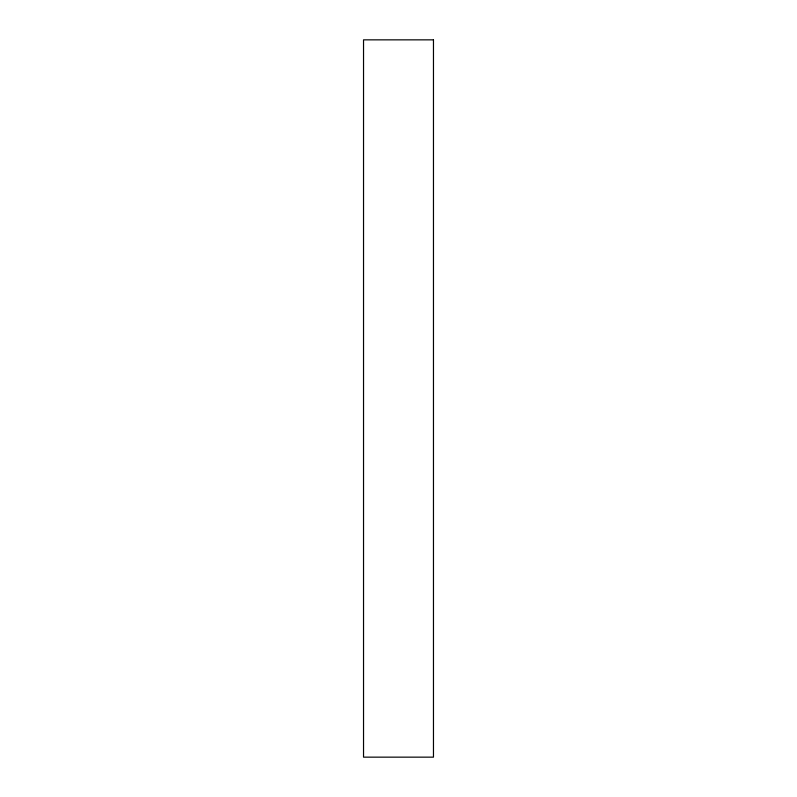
<?xml version="1.0" encoding="UTF-8"?>
<svg xmlns="http://www.w3.org/2000/svg" width="797" height="797" viewBox="0 0 797 797"><rect width="100%" height="100%" fill="white"/><g stroke="black" fill="none" stroke-linecap="round" stroke-linejoin="round"><path stroke-width="1.2" d="M433.468 39.85L363.532 39.85L363.532 757.15L433.468 757.15L433.468 39.85"/></g></svg>
